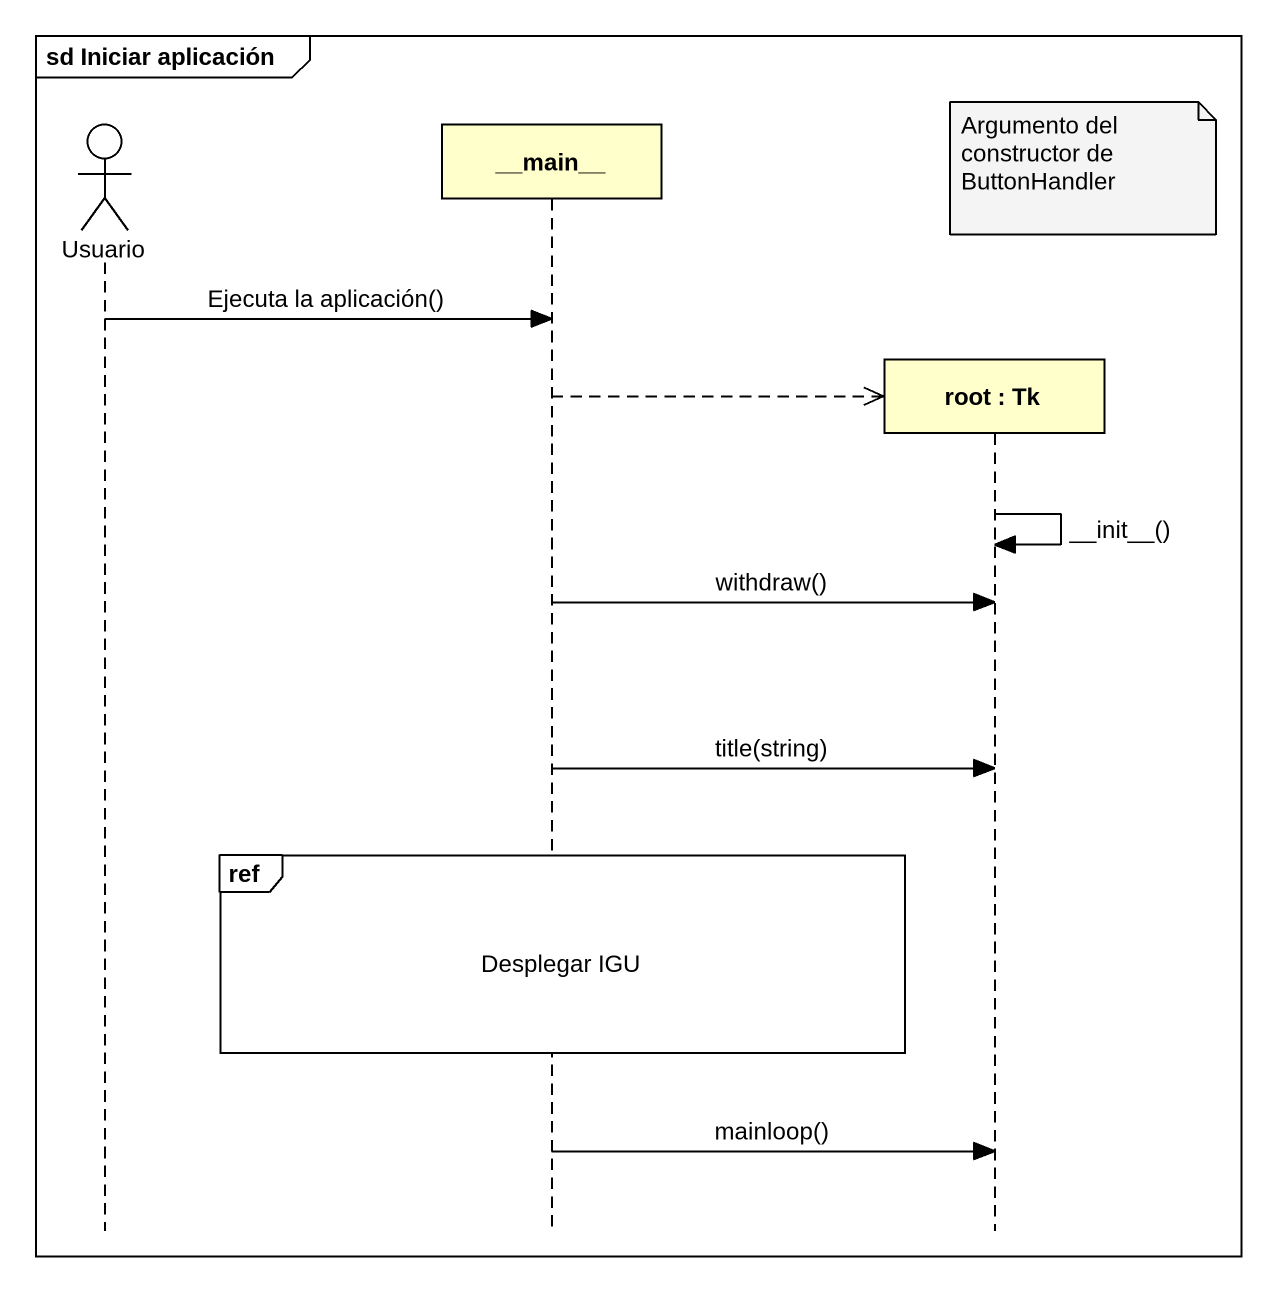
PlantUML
@startuml
mainframe sd Iniciar aplicación
hide footbox
actor Usuario
participant "~__main~__" as main
participant "root : Tk" as root

note over root : Argumento del constructor de ButtonHandler
Usuario -> main : Ejecuta la aplicación()
main -->> root **
root -> root : ~__init~__()
main -> root : withdraw()
main -> root : title(string)
ref over main : Desplegar IGU
main -> root : mainloop()
@enduml
